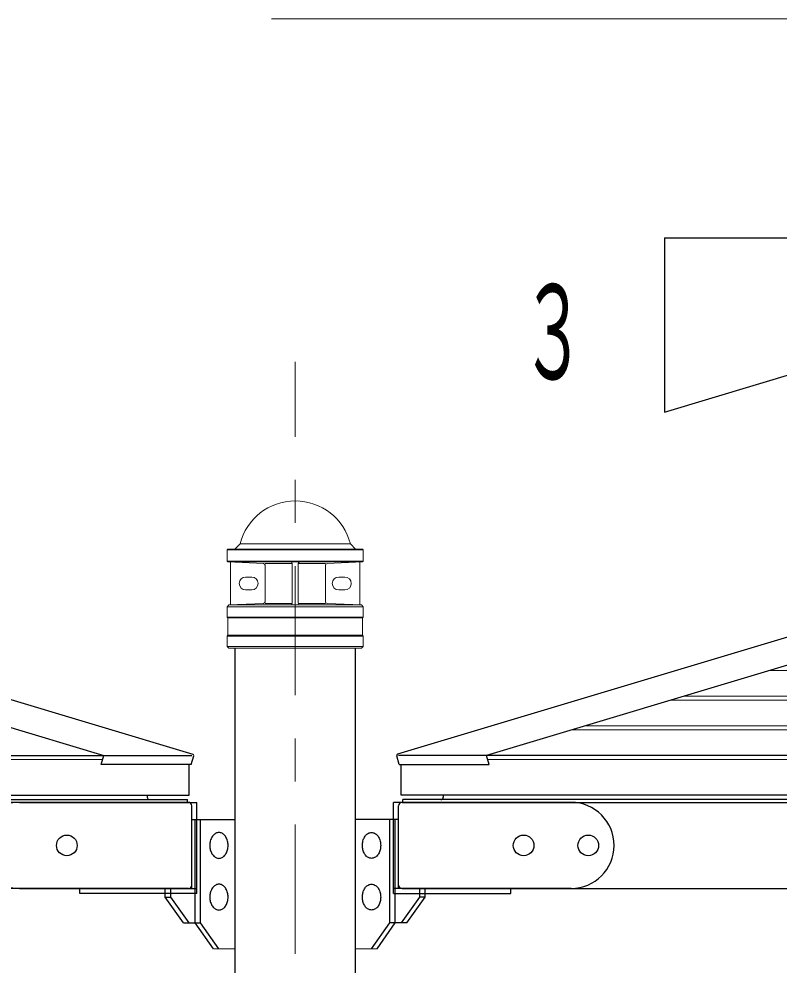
# Model space of a CAD drawing. Units: millimetres on the paper, scale 1:50. Extents: x -365 to 2, y 0 to 257.
# Drawn here: x -279.1 to -261.46, y 113.22 to 135.19 of the extents above; entities that cross this region are included whole.
import ezdxf
from ezdxf.enums import TextEntityAlignment as Align

# ---------------------------------------------------------------- set-up
doc = ezdxf.new("R2010")
doc.units = ezdxf.units.MM
doc.linetypes.add('USER2', pattern=[6, 3, -1, 1, -1])
doc.layers.add('LY_1', color=7, linetype='Continuous', lineweight=25)
doc.styles.add('ＭＳ ゴシック', font='')
doc.styles.get('ＭＳ ゴシック').set_extended_font_data('MS Gothic')

msp = doc.modelspace()

# ---------------------------------------------------------------- linework, layer by layer
at = {"layer": 'LY_1'}
for p, q in [((-264.118, 130.107), (-264.118, 126.063)), ((-264.118, 130.107), (-250.638, 130.107)), ((-264.118, 126.063), (-250.638, 130.107)), ((-274.089, 120.584), (-274.089, 112.846)), ((-271.293, 112.846), (-271.293, 120.584)), ((-275.151, 117.171), (-275.151, 117.883)), ((-270.231, 117.171), (-270.231, 117.883)), ((-305.091, 117.171), (-275.151, 117.171)), ((-240.291, 117.171), (-270.231, 117.171)), ((-275.013, 114.202), (-275.013, 116.602)), ((-274.886, 114.202), (-274.886, 116.602)), ((-270.496, 114.202), (-270.496, 116.602)), ((-270.369, 114.202), (-270.369, 116.602)), ((-275.706, 114.802), (-275.706, 115.002)), ((-275.579, 114.802), (-275.579, 115.002)), ((-269.803, 114.802), (-269.803, 115.002)), ((-269.676, 114.802), (-269.676, 115.002)), ((-275.706, 114.802), (-275.579, 114.802)), ((-275.281, 114.202), (-275.706, 114.802)), ((-275.154, 114.202), (-275.579, 114.802)), ((-270.228, 114.202), (-269.803, 114.802)), ((-270.1, 114.202), (-269.676, 114.802)), ((-269.676, 114.802), (-269.803, 114.802)), ((-275.281, 114.202), (-274.886, 114.202)), ((-274.588, 113.602), (-275.013, 114.202)), ((-274.461, 113.602), (-274.886, 114.202)), ((-270.92, 113.602), (-270.496, 114.202)), ((-270.793, 113.602), (-270.369, 114.202)), ((-270.1, 114.202), (-270.496, 114.202))]:
    msp.add_line(p, q, dxfattribs=at)
at = {"layer": 'LY_1', "linetype": 'USER2', "lineweight": 13}
msp.add_line((-272.691, 59.488), (-272.691, 127.226), dxfattribs=at)
at = {"layer": 'LY_1', "color": 131}
for p, q in [((-304.585, 126.328), (-277.13, 118.091)), ((-302.42, 126.328), (-275.067, 118.122)), ((-242.962, 126.328), (-270.315, 118.122)), ((-240.796, 126.328), (-268.252, 118.091)), ((-277.192, 117.883), (-277.13, 118.091)), ((-275.105, 117.883), (-275.045, 118.082)), ((-270.276, 117.883), (-270.336, 118.082)), ((-268.189, 117.883), (-268.252, 118.091)), ((-275.105, 117.883), (-277.192, 117.883)), ((-270.276, 117.883), (-268.189, 117.883)), ((-276.127, 117.171), (-276.127, 117.122)), ((-269.255, 117.171), (-269.255, 117.122)), ((-305.091, 117.066), (-275.191, 117.066)), ((-275.171, 117.002), (-305.091, 117.002)), ((-275.271, 117.002), (-276.111, 117.002)), ((-276.071, 117.002), (-275.191, 117.002)), ((-275.191, 117.002), (-275.191, 117.066)), ((-275.091, 115.082), (-275.091, 116.922)), ((-270.291, 115.082), (-270.291, 116.922)), ((-270.211, 117.002), (-240.291, 117.002)), ((-270.191, 117.002), (-270.191, 117.066)), ((-240.291, 117.066), (-270.191, 117.066)), ((-269.311, 117.002), (-270.191, 117.002)), ((-270.111, 117.002), (-269.271, 117.002)), ((-275.091, 115.002), (-275.091, 116.602)), ((-270.291, 115.002), (-270.291, 116.602)), ((-275.171, 115.002), (-305.091, 115.002)), ((-275.706, 115.002), (-275.091, 115.002)), ((-269.676, 115.002), (-270.291, 115.002)), ((-270.211, 115.002), (-240.291, 115.002))]:
    msp.add_line(p, q, dxfattribs=at)
at = {"layer": 'LY_1', "lineweight": 13}
for p, q in [((-274.271, 122.864), (-274.251, 122.884)), ((-274.271, 122.864), (-274.271, 122.604)), ((-274.271, 122.864), (-271.111, 122.864)), ((-274.251, 122.884), (-271.131, 122.884)), ((-274.089, 122.884), (-273.971, 123.002)), ((-273.971, 123.002), (-271.411, 123.002)), ((-271.293, 122.884), (-271.411, 123.002)), ((-271.131, 122.884), (-271.111, 122.864)), ((-271.111, 122.864), (-271.111, 122.604)), ((-274.271, 122.604), (-271.111, 122.604)), ((-274.271, 122.604), (-274.251, 122.584)), ((-274.251, 122.584), (-273.429, 122.548)), ((-274.251, 122.584), (-271.131, 122.584)), ((-274.191, 122.58), (-274.191, 121.588)), ((-271.131, 122.584), (-271.953, 122.548)), ((-271.191, 122.58), (-271.191, 121.588)), ((-271.131, 122.584), (-271.111, 122.604)), ((-273.391, 122.546), (-272.761, 122.546)), ((-273.391, 122.508), (-273.391, 121.659)), ((-272.761, 122.544), (-272.761, 121.624)), ((-271.991, 122.546), (-272.621, 122.546)), ((-272.621, 122.544), (-272.621, 121.624)), ((-271.991, 122.508), (-271.991, 121.659)), ((-273.841, 122.234), (-273.701, 122.234)), ((-271.541, 122.234), (-271.681, 122.234)), ((-273.841, 121.934), (-273.701, 121.934)), ((-271.541, 121.934), (-271.681, 121.934)), ((-274.231, 121.584), (-274.271, 121.544)), ((-274.271, 121.544), (-271.111, 121.544)), ((-274.271, 121.544), (-274.271, 121.304)), ((-274.231, 121.584), (-273.429, 121.619)), ((-274.231, 121.584), (-271.151, 121.584)), ((-273.391, 121.62), (-272.761, 121.62)), ((-271.991, 121.62), (-272.621, 121.62)), ((-271.151, 121.584), (-271.953, 121.619)), ((-271.151, 121.584), (-271.111, 121.544)), ((-271.111, 121.544), (-271.111, 121.304)), ((-274.271, 121.304), (-271.111, 121.304)), ((-274.271, 121.304), (-274.251, 121.284)), ((-274.251, 121.284), (-271.131, 121.284)), ((-274.251, 121.284), (-274.251, 120.884)), ((-271.111, 121.304), (-271.131, 121.284)), ((-271.131, 121.284), (-271.131, 120.884)), ((-274.251, 120.884), (-274.271, 120.864)), ((-274.271, 120.864), (-271.111, 120.864)), ((-274.271, 120.864), (-274.271, 120.624)), ((-274.251, 120.884), (-271.131, 120.884)), ((-271.131, 120.884), (-271.111, 120.864)), ((-271.111, 120.864), (-271.111, 120.624)), ((-274.271, 120.624), (-271.111, 120.624)), ((-274.271, 120.624), (-274.231, 120.584)), ((-271.111, 120.624), (-271.151, 120.584)), ((-274.231, 120.584), (-271.151, 120.584)), ((-274.588, 113.602), (-274.089, 113.602)), ((-270.793, 113.602), (-271.293, 113.602))]:
    msp.add_line(p, q, dxfattribs=at)
at = {"layer": 'LY_1', "color": 12, "lineweight": 13}
for p, q in [((-261.67, 120.066), (-240.291, 120.066)), ((-263.968, 119.376), (-240.291, 119.376)), ((-263.654, 119.471), (-240.291, 119.471)), ((-266.267, 118.687), (-240.291, 118.687)), ((-265.953, 118.781), (-240.291, 118.781))]:
    msp.add_line(p, q, dxfattribs=at)
at = {"layer": 'LY_1', "color": 4}
for p, q in [((-305.091, 118.091), (-275.091, 118.091)), ((-240.291, 118.091), (-270.291, 118.091))]:
    msp.add_line(p, q, dxfattribs=at)
at = {"layer": 'LY_1', "color": 4, "lineweight": 13}
for p, q in [((-277.158, 117.997), (-305.091, 117.997)), ((-268.223, 117.997), (-240.291, 117.997))]:
    msp.add_line(p, q, dxfattribs=at)
at = {"layer": 'LY_1', "color": 40}
for p, q in [((-279.091, 117.002), (-274.971, 117.002)), ((-274.971, 114.882), (-274.971, 117.002)), ((-266.291, 117.002), (-270.411, 117.002)), ((-270.411, 114.882), (-270.411, 117.002)), ((-279.091, 115.002), (-274.971, 115.002)), ((-277.691, 114.882), (-277.691, 115.002)), ((-266.291, 115.002), (-270.411, 115.002)), ((-267.691, 114.882), (-267.691, 115.002)), ((-274.971, 114.882), (-277.691, 114.882)), ((-270.411, 114.882), (-267.691, 114.882))]:
    msp.add_line(p, q, dxfattribs=at)
at = {"layer": 'LY_1', "color": 2}
for p, q in [((-275.091, 116.602), (-274.089, 116.602)), ((-270.291, 116.602), (-271.293, 116.602))]:
    msp.add_line(p, q, dxfattribs=at)
at = {"layer": 'LY_1', "lineweight": 13}
msp.add_lwpolyline([(-241.085, 127.204), (-249.072, 135.191), (-273.242, 135.191)], dxfattribs=at)
at = {"layer": 'LY_1'}
for points in [[(-274.461, 116.302), (-274.48, 116.3), (-274.498, 116.297), (-274.516, 116.291), (-274.534, 116.283), (-274.551, 116.273), (-274.567, 116.261), (-274.583, 116.247), (-274.598, 116.231), (-274.611, 116.214), (-274.624, 116.194), (-274.635, 116.174), (-274.645, 116.152), (-274.654, 116.128), (-274.661, 116.104), (-274.666, 116.079), (-274.67, 116.054), (-274.673, 116.028), (-274.673, 116.002), (-274.673, 115.975), (-274.67, 115.949), (-274.666, 115.924), (-274.661, 115.899), (-274.654, 115.875), (-274.645, 115.852), (-274.635, 115.83), (-274.624, 115.809), (-274.611, 115.789), (-274.598, 115.772), (-274.583, 115.756), (-274.567, 115.742), (-274.551, 115.73), (-274.534, 115.72), (-274.516, 115.712), (-274.498, 115.706), (-274.48, 115.703), (-274.461, 115.702), (-274.443, 115.703), (-274.424, 115.706), (-274.406, 115.712), (-274.389, 115.72), (-274.372, 115.73), (-274.355, 115.742), (-274.34, 115.756), (-274.325, 115.772), (-274.311, 115.789), (-274.299, 115.809), (-274.288, 115.83), (-274.278, 115.852), (-274.269, 115.875), (-274.262, 115.899), (-274.256, 115.924), (-274.252, 115.949), (-274.25, 115.975), (-274.249, 116.002), (-274.25, 116.028), (-274.252, 116.054), (-274.256, 116.079), (-274.262, 116.104), (-274.269, 116.128), (-274.278, 116.152), (-274.288, 116.174), (-274.299, 116.194), (-274.311, 116.214), (-274.325, 116.231), (-274.34, 116.247), (-274.355, 116.261), (-274.372, 116.273), (-274.389, 116.283), (-274.406, 116.291), (-274.424, 116.297), (-274.443, 116.3)], [(-270.92, 116.302), (-270.902, 116.3), (-270.883, 116.297), (-270.865, 116.291), (-270.848, 116.283), (-270.831, 116.273), (-270.814, 116.261), (-270.799, 116.247), (-270.784, 116.231), (-270.77, 116.214), (-270.758, 116.194), (-270.746, 116.174), (-270.737, 116.152), (-270.728, 116.128), (-270.721, 116.104), (-270.715, 116.079), (-270.711, 116.054), (-270.709, 116.028), (-270.708, 116.002), (-270.709, 115.975), (-270.711, 115.949), (-270.715, 115.924), (-270.721, 115.899), (-270.728, 115.875), (-270.737, 115.852), (-270.746, 115.83), (-270.758, 115.809), (-270.77, 115.789), (-270.784, 115.772), (-270.799, 115.756), (-270.814, 115.742), (-270.831, 115.73), (-270.848, 115.72), (-270.865, 115.712), (-270.883, 115.706), (-270.902, 115.703), (-270.92, 115.702), (-270.939, 115.703), (-270.957, 115.706), (-270.975, 115.712), (-270.993, 115.72), (-271.01, 115.73), (-271.026, 115.742), (-271.042, 115.756), (-271.057, 115.772), (-271.07, 115.789), (-271.083, 115.809), (-271.094, 115.83), (-271.104, 115.852), (-271.112, 115.875), (-271.12, 115.899), (-271.125, 115.924), (-271.129, 115.949), (-271.132, 115.975), (-271.132, 116.002), (-271.132, 116.028), (-271.129, 116.054), (-271.125, 116.079), (-271.12, 116.104), (-271.112, 116.128), (-271.104, 116.152), (-271.094, 116.174), (-271.083, 116.194), (-271.07, 116.214), (-271.057, 116.231), (-271.042, 116.247), (-271.026, 116.261), (-271.01, 116.273), (-270.993, 116.283), (-270.975, 116.291), (-270.957, 116.297), (-270.939, 116.3)], [(-274.461, 115.102), (-274.48, 115.1), (-274.498, 115.097), (-274.516, 115.091), (-274.534, 115.083), (-274.551, 115.073), (-274.567, 115.061), (-274.583, 115.047), (-274.598, 115.031), (-274.611, 115.014), (-274.624, 114.994), (-274.635, 114.974), (-274.645, 114.952), (-274.654, 114.928), (-274.661, 114.904), (-274.666, 114.879), (-274.67, 114.854), (-274.673, 114.828), (-274.673, 114.802), (-274.673, 114.775), (-274.67, 114.749), (-274.666, 114.724), (-274.661, 114.699), (-274.654, 114.675), (-274.645, 114.652), (-274.635, 114.63), (-274.624, 114.609), (-274.611, 114.589), (-274.598, 114.572), (-274.583, 114.556), (-274.567, 114.542), (-274.551, 114.53), (-274.534, 114.52), (-274.516, 114.512), (-274.498, 114.506), (-274.48, 114.503), (-274.461, 114.502), (-274.443, 114.503), (-274.424, 114.506), (-274.406, 114.512), (-274.389, 114.52), (-274.372, 114.53), (-274.355, 114.542), (-274.34, 114.556), (-274.325, 114.572), (-274.311, 114.589), (-274.299, 114.609), (-274.288, 114.63), (-274.278, 114.652), (-274.269, 114.675), (-274.262, 114.699), (-274.256, 114.724), (-274.252, 114.749), (-274.25, 114.775), (-274.249, 114.802), (-274.25, 114.828), (-274.252, 114.854), (-274.256, 114.879), (-274.262, 114.904), (-274.269, 114.928), (-274.278, 114.952), (-274.288, 114.974), (-274.299, 114.994), (-274.311, 115.014), (-274.325, 115.031), (-274.34, 115.047), (-274.355, 115.061), (-274.372, 115.073), (-274.389, 115.083), (-274.406, 115.091), (-274.424, 115.097), (-274.443, 115.1)], [(-270.92, 115.102), (-270.902, 115.1), (-270.883, 115.097), (-270.865, 115.091), (-270.848, 115.083), (-270.831, 115.073), (-270.814, 115.061), (-270.799, 115.047), (-270.784, 115.031), (-270.77, 115.014), (-270.758, 114.994), (-270.746, 114.974), (-270.737, 114.952), (-270.728, 114.928), (-270.721, 114.904), (-270.715, 114.879), (-270.711, 114.854), (-270.709, 114.828), (-270.708, 114.802), (-270.709, 114.775), (-270.711, 114.749), (-270.715, 114.724), (-270.721, 114.699), (-270.728, 114.675), (-270.737, 114.652), (-270.746, 114.63), (-270.758, 114.609), (-270.77, 114.589), (-270.784, 114.572), (-270.799, 114.556), (-270.814, 114.542), (-270.831, 114.53), (-270.848, 114.52), (-270.865, 114.512), (-270.883, 114.506), (-270.902, 114.503), (-270.92, 114.502), (-270.939, 114.503), (-270.957, 114.506), (-270.975, 114.512), (-270.993, 114.52), (-271.01, 114.53), (-271.026, 114.542), (-271.042, 114.556), (-271.057, 114.572), (-271.07, 114.589), (-271.083, 114.609), (-271.094, 114.63), (-271.104, 114.652), (-271.112, 114.675), (-271.12, 114.699), (-271.125, 114.724), (-271.129, 114.749), (-271.132, 114.775), (-271.132, 114.802), (-271.132, 114.828), (-271.129, 114.854), (-271.125, 114.879), (-271.12, 114.904), (-271.112, 114.928), (-271.104, 114.952), (-271.094, 114.974), (-271.083, 114.994), (-271.07, 115.014), (-271.057, 115.031), (-271.042, 115.047), (-271.026, 115.061), (-271.01, 115.073), (-270.993, 115.083), (-270.975, 115.091), (-270.957, 115.097), (-270.939, 115.1)]]:
    msp.add_lwpolyline(points, close=True, dxfattribs=at)
at = {"layer": 'LY_1', "color": 40}
for centre in [(-277.991, 116.002), (-267.391, 116.002), (-265.891, 116.002)]:
    msp.add_circle(centre, 0.24, dxfattribs=at)
at = {"layer": 'LY_1', "lineweight": 13}
for centre, radius, start, end in [((-272.691, 122.682), 1.319, 14.0025, 165.9975), ((-272.801, 122.544), 0.04, 0, 90), ((-272.581, 122.544), 0.04, 90, 180), ((-273.431, 122.508), 0.04, 0, 87.5), ((-271.951, 122.508), 0.04, 92.5, 180), ((-273.841, 122.084), 0.15, 90, 270), ((-273.701, 122.084), 0.15, 270, 90), ((-271.681, 122.084), 0.15, 90, 270), ((-271.541, 122.084), 0.15, 270, 90), ((-273.431, 121.659), 0.04, 272.5, 0), ((-272.801, 121.624), 0.04, 270, 0), ((-272.581, 121.624), 0.04, 180, 270), ((-271.951, 121.659), 0.04, 180, 267.5)]:
    msp.add_arc(centre, radius, start, end, dxfattribs=at)
at = {"layer": 'LY_1', "color": 131}
for centre, radius, start, end in [((-275.076, 118.092), 0.032, 343.3008, 73.3008), ((-270.306, 118.092), 0.032, 106.6992, 196.6992), ((-276.071, 117.122), 0.056, 180, 270), ((-269.311, 117.122), 0.056, 270, 0), ((-275.171, 116.922), 0.08, 0, 90), ((-270.211, 116.922), 0.08, 90, 180), ((-275.171, 115.082), 0.08, 270, 0), ((-270.211, 115.082), 0.08, 180, 270)]:
    msp.add_arc(centre, radius, start, end, dxfattribs=at)
at = {"layer": 'LY_1', "color": 40}
for centre, start, end in [((-279.091, 116.002), 90, 270), ((-266.291, 116.002), 270, 90)]:
    msp.add_arc(centre, 1, start, end, dxfattribs=at)

# ---------------------------------------------------------------- texts
at = {"layer": 'LY_1', "style": 'ＭＳ ゴシック', "width": 0.5}
msp.add_text('３', height=2.199, dxfattribs=at).set_placement((-266.705, 127.927), align=Align.MIDDLE_CENTER)

doc.saveas('drawing.dxf')
